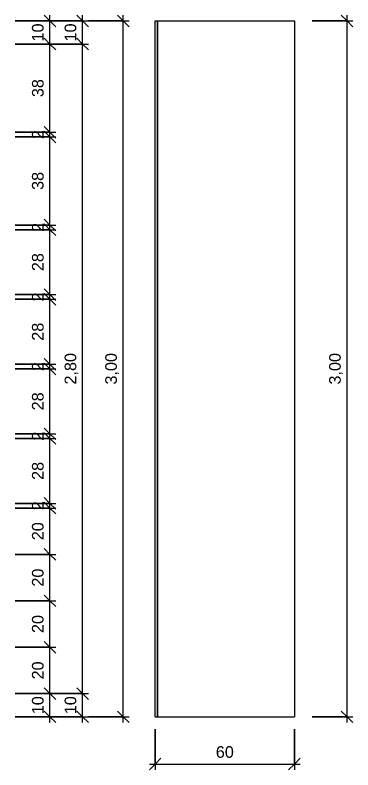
# Model space of a CAD drawing. Header units: millimetres. Extents: x -11148 to 343, y -11995 to 6766.
# Drawn here: x -3703 to -2248, y -29 to 3225 of the extents above; entities that cross this region are included whole.
import ezdxf

# ---------------------------------------------------------------- set-up
doc = ezdxf.new("R2010")
doc.units = ezdxf.units.MM
for name, color, linetype, lineweight in [('A-ANNO-DIMS', 211, 'Continuous', 9), ('A-ANNO-DIMS-25', 211, 'Continuous', 9), ('I-FURN', 30, 'Continuous', 9)]:
    doc.layers.add(name, color=color, linetype=linetype, lineweight=lineweight)
doc.styles.add('@Arial Unicode MS', font='ARIALUNI.TTF', dxfattribs={"height": 50})
doc.dimstyles.new('CRT_-__Metros_-_Linha_de_chamada_3_5_mm', dxfattribs={"dimscale": 304.8, "dimtxt": 50.292243, "dimasz": 0.164042, "dimexe": 0.082021, "dimexo": 0.0625, "dimgap": 0.04101, "dimtad": 1, "dimdec": 0, "dimlfac": 0.1, "dimdsep": 46, "dimtxsty": '@Arial Unicode MS', "dimblk1": 'OBLIQUE', "dimblk2": 'OBLIQUE', "dimsah": 1, "dimcen": 0.09, "dimdle": 0.082021, "dimazin": 0, "dimtfac": 1, "dimtdec": 4, "dimtix": 1, "dimtmove": 0, "dimatfit": 3, "dimfxl": 0.492126, "dimfxlon": 1, "dimtvp": 1, "dimtolj": 1, "dimtzin": 0, "dimarcsym": 2})
doc.dimstyles.new('CRT_-__Metros_-_Linha_de_chamada_3_5_mm_1', dxfattribs={"dimscale": 304.8, "dimtxt": 50.292243, "dimasz": 0.164042, "dimexe": 0.082021, "dimexo": 0.0625, "dimgap": 0.04101, "dimtad": 1, "dimlfac": 0.001, "dimrnd": 0.01, "dimzin": 0, "dimdsep": 46, "dimtxsty": '@Arial Unicode MS', "dimblk1": 'OBLIQUE', "dimblk2": 'OBLIQUE', "dimsah": 1, "dimcen": 0.09, "dimdle": 0.082021, "dimazin": 0, "dimtfac": 1, "dimtdec": 4, "dimtix": 1, "dimtmove": 0, "dimatfit": 3, "dimfxl": 0.492126, "dimfxlon": 1, "dimtvp": 1, "dimtolj": 1, "dimtzin": 0, "dimarcsym": 2})

# ---------------------------------------------------------------- blocks, each defined once
blk = doc.blocks.new('GUARDA-ROUPA - GUARDA-ROUPA 2-4849854-VISTA LATERAL GUARDA-ROUPA')
at = {"layer": 'I-FURN'}
for p, q in [((-11969.650772, 200), (-11969.650772, 3200)), ((-11969.650772, 3200), (-11959.650772, 3200)), ((-11959.650772, 3200), (-11959.650772, 200)), ((-11959.650772, 200), (-11959.650772, 3200)), ((-11959.650772, 3200), (-11369.650772, 3200)), ((-11369.650772, 3200), (-11369.650772, 200)), ((-11969.650772, 200), (-11959.650772, 200)), ((-11959.650772, 200), (-11369.650772, 200))]:
    blk.add_line(p, q, dxfattribs=at)
blk = doc.blocks.new('DIMBLOCK12-VISTA INTERNA GUARDA-ROUPA')
at = {"layer": 'A-ANNO-DIMS-25'}
for p, q in [((-3702.9, 300), (-3527.9, 300)), ((-3552.9, 300), (-3702.9, 300)), ((-3552.9, 175), (-3552.9, 300)), ((-3702.9, 200), (-3527.9, 200)), ((-3552.9, 200), (-3702.9, 200))]:
    blk.add_line(p, q, dxfattribs=at)
at = {"layer": 'A-ANNO-DIMS-25', "lineweight": 18}
for p, q in [((-3552.9, 300), (-3577.9, 325)), ((-3552.9, 300), (-3527.9, 275)), ((-3552.9, 200), (-3577.9, 225)), ((-3552.9, 200), (-3527.9, 175))]:
    blk.add_line(p, q, dxfattribs=at)
at = {"layer": 'A-ANNO-DIMS-25', "color": 0, "insert": (-3630.4, 211.3), "char_height": 50, "width": 92.937, "attachment_point": 1, "rotation": 90, "line_spacing_factor": 1.117605, "style": '@Arial Unicode MS'}
blk.add_mtext('10', dxfattribs=at)
blk = doc.blocks.new('_Oblique')
at = {"color": 0, "linetype": 'ByBlock', "lineweight": -2}
blk.add_line((-0.5, -0.5), (0.5, 0.5), dxfattribs=at)
blk = doc.blocks.new('DIMBLOCK13-VISTA INTERNA GUARDA-ROUPA')
at = {"layer": 'A-ANNO-DIMS-25', "lineweight": 18}
for p, q in [((-3552.9, 500), (-3577.9, 525)), ((-3552.9, 500), (-3527.9, 475)), ((-3552.9, 300), (-3577.9, 325)), ((-3552.9, 300), (-3527.9, 275))]:
    blk.add_line(p, q, dxfattribs=at)
at = {"layer": 'A-ANNO-DIMS-25'}
for p, q in [((-3702.9, 500), (-3527.9, 500)), ((-3552.9, 500), (-3702.9, 500)), ((-3552.9, 300), (-3552.9, 500)), ((-3702.9, 300), (-3527.9, 300)), ((-3552.9, 300), (-3702.9, 300))]:
    blk.add_line(p, q, dxfattribs=at)
at = {"layer": 'A-ANNO-DIMS-25', "color": 0, "insert": (-3630.4, 361.3), "char_height": 50, "width": 92.937, "attachment_point": 1, "rotation": 90, "line_spacing_factor": 1.117605, "style": '@Arial Unicode MS'}
blk.add_mtext('20', dxfattribs=at)
blk = doc.blocks.new('DIMBLOCK14-VISTA INTERNA GUARDA-ROUPA')
at = {"layer": 'A-ANNO-DIMS-25', "lineweight": 18}
for p, q in [((-3552.9, 700), (-3577.9, 725)), ((-3552.9, 700), (-3527.9, 675)), ((-3552.9, 500), (-3577.9, 525)), ((-3552.9, 500), (-3527.9, 475))]:
    blk.add_line(p, q, dxfattribs=at)
at = {"layer": 'A-ANNO-DIMS-25'}
for p, q in [((-3702.9, 700), (-3527.9, 700)), ((-3552.9, 700), (-3702.9, 700)), ((-3552.9, 500), (-3552.9, 700)), ((-3702.9, 500), (-3527.9, 500)), ((-3552.9, 500), (-3702.9, 500))]:
    blk.add_line(p, q, dxfattribs=at)
at = {"layer": 'A-ANNO-DIMS-25', "color": 0, "insert": (-3630.4, 561.3), "char_height": 50, "width": 92.937, "attachment_point": 1, "rotation": 90, "line_spacing_factor": 1.117605, "style": '@Arial Unicode MS'}
blk.add_mtext('20', dxfattribs=at)
blk = doc.blocks.new('DIMBLOCK15-VISTA INTERNA GUARDA-ROUPA')
at = {"layer": 'A-ANNO-DIMS-25', "lineweight": 18}
for p, q in [((-3552.9, 900), (-3577.9, 925)), ((-3552.9, 900), (-3527.9, 875)), ((-3552.9, 700), (-3577.9, 725)), ((-3552.9, 700), (-3527.9, 675))]:
    blk.add_line(p, q, dxfattribs=at)
at = {"layer": 'A-ANNO-DIMS-25'}
for p, q in [((-3702.9, 900), (-3527.9, 900)), ((-3552.9, 900), (-3702.9, 900)), ((-3552.9, 700), (-3552.9, 900)), ((-3702.9, 700), (-3527.9, 700)), ((-3552.9, 700), (-3702.9, 700))]:
    blk.add_line(p, q, dxfattribs=at)
at = {"layer": 'A-ANNO-DIMS-25', "color": 0, "insert": (-3630.4, 761.3), "char_height": 50, "width": 92.937, "attachment_point": 1, "rotation": 90, "line_spacing_factor": 1.117605, "style": '@Arial Unicode MS'}
blk.add_mtext('20', dxfattribs=at)
blk = doc.blocks.new('DIMBLOCK16-VISTA INTERNA GUARDA-ROUPA')
at = {"layer": 'A-ANNO-DIMS-25', "lineweight": 18}
for p, q in [((-3552.9, 1100), (-3577.9, 1125)), ((-3552.9, 1100), (-3527.9, 1075)), ((-3552.9, 900), (-3577.9, 925)), ((-3552.9, 900), (-3527.9, 875))]:
    blk.add_line(p, q, dxfattribs=at)
at = {"layer": 'A-ANNO-DIMS-25'}
for p, q in [((-3702.9, 1100), (-3527.9, 1100)), ((-3552.9, 1100), (-3702.9, 1100)), ((-3552.9, 900), (-3552.9, 1100)), ((-3702.9, 900), (-3527.9, 900)), ((-3552.9, 900), (-3702.9, 900))]:
    blk.add_line(p, q, dxfattribs=at)
at = {"layer": 'A-ANNO-DIMS-25', "color": 0, "insert": (-3630.4, 961.3), "char_height": 50, "width": 92.937, "attachment_point": 1, "rotation": 90, "line_spacing_factor": 1.117605, "style": '@Arial Unicode MS'}
blk.add_mtext('20', dxfattribs=at)
blk = doc.blocks.new('DIMBLOCK17-VISTA INTERNA GUARDA-ROUPA')
at = {"layer": 'A-ANNO-DIMS-25', "lineweight": 18}
for p, q in [((-3552.9, 1120), (-3577.9, 1145)), ((-3552.9, 1100), (-3577.9, 1125)), ((-3552.9, 1120), (-3527.9, 1095)), ((-3552.9, 1100), (-3527.9, 1075))]:
    blk.add_line(p, q, dxfattribs=at)
at = {"layer": 'A-ANNO-DIMS-25'}
for p, q in [((-3702.9, 1120), (-3527.9, 1120)), ((-3552.9, 1120), (-3702.9, 1120)), ((-3552.9, 1100), (-3552.9, 1120)), ((-3702.9, 1100), (-3527.9, 1100)), ((-3552.9, 1100), (-3702.9, 1100))]:
    blk.add_line(p, q, dxfattribs=at)
at = {"layer": 'A-ANNO-DIMS-25', "color": 0, "insert": (-3630.4, 1090.6), "char_height": 50, "width": 46.468, "attachment_point": 1, "rotation": 90, "line_spacing_factor": 1.117605, "style": '@Arial Unicode MS'}
blk.add_mtext('2', dxfattribs=at)
blk = doc.blocks.new('DIMBLOCK18-VISTA INTERNA GUARDA-ROUPA')
at = {"layer": 'A-ANNO-DIMS-25'}
for p, q in [((-3702.9, 1400), (-3527.9, 1400)), ((-3552.9, 1400), (-3702.9, 1400)), ((-3552.9, 1120), (-3552.9, 1400)), ((-3702.9, 1120), (-3527.9, 1120)), ((-3552.9, 1120), (-3702.9, 1120))]:
    blk.add_line(p, q, dxfattribs=at)
at = {"layer": 'A-ANNO-DIMS-25', "lineweight": 18}
for p, q in [((-3552.9, 1400), (-3577.9, 1425)), ((-3552.9, 1400), (-3527.9, 1375)), ((-3552.9, 1120), (-3577.9, 1145)), ((-3552.9, 1120), (-3527.9, 1095))]:
    blk.add_line(p, q, dxfattribs=at)
at = {"layer": 'A-ANNO-DIMS-25', "color": 0, "insert": (-3630.4, 1221.3), "char_height": 50, "width": 92.937, "attachment_point": 1, "rotation": 90, "line_spacing_factor": 1.117605, "style": '@Arial Unicode MS'}
blk.add_mtext('28', dxfattribs=at)
blk = doc.blocks.new('DIMBLOCK19-VISTA INTERNA GUARDA-ROUPA')
at = {"layer": 'A-ANNO-DIMS-25', "lineweight": 18}
for p, q in [((-3552.9, 1420), (-3577.9, 1445)), ((-3552.9, 1400), (-3577.9, 1425)), ((-3552.9, 1420), (-3527.9, 1395)), ((-3552.9, 1400), (-3527.9, 1375))]:
    blk.add_line(p, q, dxfattribs=at)
at = {"layer": 'A-ANNO-DIMS-25'}
for p, q in [((-3702.9, 1420), (-3527.9, 1420)), ((-3552.9, 1420), (-3702.9, 1420)), ((-3702.9, 1400), (-3527.9, 1400)), ((-3552.9, 1400), (-3702.9, 1400)), ((-3552.9, 1400), (-3552.9, 1420))]:
    blk.add_line(p, q, dxfattribs=at)
at = {"layer": 'A-ANNO-DIMS-25', "color": 0, "insert": (-3630.4, 1390.6), "char_height": 50, "width": 46.468, "attachment_point": 1, "rotation": 90, "line_spacing_factor": 1.117605, "style": '@Arial Unicode MS'}
blk.add_mtext('2', dxfattribs=at)
blk = doc.blocks.new('DIMBLOCK20-VISTA INTERNA GUARDA-ROUPA')
at = {"layer": 'A-ANNO-DIMS-25', "lineweight": 18}
for p, q in [((-3552.9, 1700), (-3577.9, 1725)), ((-3552.9, 1700), (-3527.9, 1675)), ((-3552.9, 1420), (-3577.9, 1445)), ((-3552.9, 1420), (-3527.9, 1395))]:
    blk.add_line(p, q, dxfattribs=at)
at = {"layer": 'A-ANNO-DIMS-25'}
for p, q in [((-3702.9, 1700), (-3527.9, 1700)), ((-3552.9, 1700), (-3702.9, 1700)), ((-3552.9, 1420), (-3552.9, 1700)), ((-3702.9, 1420), (-3527.9, 1420)), ((-3552.9, 1420), (-3702.9, 1420))]:
    blk.add_line(p, q, dxfattribs=at)
at = {"layer": 'A-ANNO-DIMS-25', "color": 0, "insert": (-3630.4, 1521.3), "char_height": 50, "width": 92.937, "attachment_point": 1, "rotation": 90, "line_spacing_factor": 1.117605, "style": '@Arial Unicode MS'}
blk.add_mtext('28', dxfattribs=at)
blk = doc.blocks.new('DIMBLOCK21-VISTA INTERNA GUARDA-ROUPA')
at = {"layer": 'A-ANNO-DIMS-25', "lineweight": 18}
for p, q in [((-3552.9, 1720), (-3577.9, 1745)), ((-3552.9, 1700), (-3577.9, 1725)), ((-3552.9, 1720), (-3527.9, 1695)), ((-3552.9, 1700), (-3527.9, 1675))]:
    blk.add_line(p, q, dxfattribs=at)
at = {"layer": 'A-ANNO-DIMS-25'}
for p, q in [((-3702.9, 1720), (-3527.9, 1720)), ((-3552.9, 1720), (-3702.9, 1720)), ((-3702.9, 1700), (-3527.9, 1700)), ((-3552.9, 1700), (-3702.9, 1700)), ((-3552.9, 1700), (-3552.9, 1720))]:
    blk.add_line(p, q, dxfattribs=at)
at = {"layer": 'A-ANNO-DIMS-25', "color": 0, "insert": (-3630.4, 1690.6), "char_height": 50, "width": 46.468, "attachment_point": 1, "rotation": 90, "line_spacing_factor": 1.117605, "style": '@Arial Unicode MS'}
blk.add_mtext('2', dxfattribs=at)
blk = doc.blocks.new('DIMBLOCK22-VISTA INTERNA GUARDA-ROUPA')
at = {"layer": 'A-ANNO-DIMS-25', "lineweight": 18}
for p, q in [((-3552.9, 2000), (-3577.9, 2025)), ((-3552.9, 2000), (-3527.9, 1975)), ((-3552.9, 1720), (-3577.9, 1745)), ((-3552.9, 1720), (-3527.9, 1695))]:
    blk.add_line(p, q, dxfattribs=at)
at = {"layer": 'A-ANNO-DIMS-25'}
for p, q in [((-3702.9, 2000), (-3527.9, 2000)), ((-3552.9, 2000), (-3702.9, 2000)), ((-3552.9, 1720), (-3552.9, 2000)), ((-3702.9, 1720), (-3527.9, 1720)), ((-3552.9, 1720), (-3702.9, 1720))]:
    blk.add_line(p, q, dxfattribs=at)
at = {"layer": 'A-ANNO-DIMS-25', "color": 0, "insert": (-3630.4, 1821.3), "char_height": 50, "width": 92.937, "attachment_point": 1, "rotation": 90, "line_spacing_factor": 1.117605, "style": '@Arial Unicode MS'}
blk.add_mtext('28', dxfattribs=at)
blk = doc.blocks.new('DIMBLOCK23-VISTA INTERNA GUARDA-ROUPA')
at = {"layer": 'A-ANNO-DIMS-25'}
for p, q in [((-3702.9, 2020), (-3527.9, 2020)), ((-3552.9, 2020), (-3702.9, 2020)), ((-3552.9, 2000), (-3552.9, 2020)), ((-3702.9, 2000), (-3527.9, 2000)), ((-3552.9, 2000), (-3702.9, 2000))]:
    blk.add_line(p, q, dxfattribs=at)
at = {"layer": 'A-ANNO-DIMS-25', "lineweight": 18}
for p, q in [((-3552.9, 2020), (-3577.9, 2045)), ((-3552.9, 2000), (-3577.9, 2025)), ((-3552.9, 2020), (-3527.9, 1995)), ((-3552.9, 2000), (-3527.9, 1975))]:
    blk.add_line(p, q, dxfattribs=at)
at = {"layer": 'A-ANNO-DIMS-25', "color": 0, "insert": (-3630.4, 1990.6), "char_height": 50, "width": 46.468, "attachment_point": 1, "rotation": 90, "line_spacing_factor": 1.117605, "style": '@Arial Unicode MS'}
blk.add_mtext('2', dxfattribs=at)
blk = doc.blocks.new('DIMBLOCK24-VISTA INTERNA GUARDA-ROUPA')
at = {"layer": 'A-ANNO-DIMS-25', "lineweight": 18}
for p, q in [((-3552.9, 2300), (-3577.9, 2325)), ((-3552.9, 2300), (-3527.9, 2275)), ((-3552.9, 2020), (-3577.9, 2045)), ((-3552.9, 2020), (-3527.9, 1995))]:
    blk.add_line(p, q, dxfattribs=at)
at = {"layer": 'A-ANNO-DIMS-25'}
for p, q in [((-3702.9, 2300), (-3527.9, 2300)), ((-3552.9, 2300), (-3702.9, 2300)), ((-3552.9, 2020), (-3552.9, 2300)), ((-3702.9, 2020), (-3527.9, 2020)), ((-3552.9, 2020), (-3702.9, 2020))]:
    blk.add_line(p, q, dxfattribs=at)
at = {"layer": 'A-ANNO-DIMS-25', "color": 0, "insert": (-3630.4, 2121.3), "char_height": 50, "width": 92.937, "attachment_point": 1, "rotation": 90, "line_spacing_factor": 1.117605, "style": '@Arial Unicode MS'}
blk.add_mtext('28', dxfattribs=at)
blk = doc.blocks.new('DIMBLOCK25-VISTA INTERNA GUARDA-ROUPA')
at = {"layer": 'A-ANNO-DIMS-25', "lineweight": 18}
for p, q in [((-3552.9, 2320), (-3577.9, 2345)), ((-3552.9, 2300), (-3577.9, 2325)), ((-3552.9, 2320), (-3527.9, 2295)), ((-3552.9, 2300), (-3527.9, 2275))]:
    blk.add_line(p, q, dxfattribs=at)
at = {"layer": 'A-ANNO-DIMS-25'}
for p, q in [((-3702.9, 2320), (-3527.9, 2320)), ((-3552.9, 2320), (-3702.9, 2320)), ((-3552.9, 2300), (-3552.9, 2320)), ((-3702.9, 2300), (-3527.9, 2300)), ((-3552.9, 2300), (-3702.9, 2300))]:
    blk.add_line(p, q, dxfattribs=at)
at = {"layer": 'A-ANNO-DIMS-25', "color": 0, "insert": (-3630.4, 2290.6), "char_height": 50, "width": 46.468, "attachment_point": 1, "rotation": 90, "line_spacing_factor": 1.117605, "style": '@Arial Unicode MS'}
blk.add_mtext('2', dxfattribs=at)
blk = doc.blocks.new('DIMBLOCK26-VISTA INTERNA GUARDA-ROUPA')
at = {"layer": 'A-ANNO-DIMS-25', "lineweight": 18}
for p, q in [((-3552.9, 2700), (-3577.9, 2725)), ((-3552.9, 2700), (-3527.9, 2675)), ((-3552.9, 2320), (-3577.9, 2345)), ((-3552.9, 2320), (-3527.9, 2295))]:
    blk.add_line(p, q, dxfattribs=at)
at = {"layer": 'A-ANNO-DIMS-25'}
for p, q in [((-3702.9, 2700), (-3527.9, 2700)), ((-3552.9, 2700), (-3702.9, 2700)), ((-3552.9, 2320), (-3552.9, 2700)), ((-3702.9, 2320), (-3527.9, 2320)), ((-3552.9, 2320), (-3702.9, 2320))]:
    blk.add_line(p, q, dxfattribs=at)
at = {"layer": 'A-ANNO-DIMS-25', "color": 0, "insert": (-3630.4, 2471.3), "char_height": 50, "width": 92.937, "attachment_point": 1, "rotation": 90, "line_spacing_factor": 1.117605, "style": '@Arial Unicode MS'}
blk.add_mtext('38', dxfattribs=at)
blk = doc.blocks.new('DIMBLOCK27-VISTA INTERNA GUARDA-ROUPA')
at = {"layer": 'A-ANNO-DIMS-25', "lineweight": 18}
for p, q in [((-3552.9, 2720), (-3577.9, 2745)), ((-3552.9, 2700), (-3577.9, 2725)), ((-3552.9, 2720), (-3527.9, 2695)), ((-3552.9, 2700), (-3527.9, 2675))]:
    blk.add_line(p, q, dxfattribs=at)
at = {"layer": 'A-ANNO-DIMS-25'}
for p, q in [((-3702.9, 2720), (-3527.9, 2720)), ((-3552.9, 2720), (-3702.9, 2720)), ((-3552.9, 2700), (-3552.9, 2720)), ((-3702.9, 2700), (-3527.9, 2700)), ((-3552.9, 2700), (-3702.9, 2700))]:
    blk.add_line(p, q, dxfattribs=at)
at = {"layer": 'A-ANNO-DIMS-25', "color": 0, "insert": (-3630.4, 2690.6), "char_height": 50, "width": 46.468, "attachment_point": 1, "rotation": 90, "line_spacing_factor": 1.117605, "style": '@Arial Unicode MS'}
blk.add_mtext('2', dxfattribs=at)
blk = doc.blocks.new('DIMBLOCK28-VISTA INTERNA GUARDA-ROUPA')
at = {"layer": 'A-ANNO-DIMS-25', "lineweight": 18}
for p, q in [((-3552.9, 3100), (-3577.9, 3125)), ((-3552.9, 3100), (-3527.9, 3075)), ((-3552.9, 2720), (-3577.9, 2745)), ((-3552.9, 2720), (-3527.9, 2695))]:
    blk.add_line(p, q, dxfattribs=at)
at = {"layer": 'A-ANNO-DIMS-25'}
for p, q in [((-3702.9, 3100), (-3527.9, 3100)), ((-3552.9, 3100), (-3702.9, 3100)), ((-3552.9, 2720), (-3552.9, 3100)), ((-3702.9, 2720), (-3527.9, 2720)), ((-3552.9, 2720), (-3702.9, 2720))]:
    blk.add_line(p, q, dxfattribs=at)
at = {"layer": 'A-ANNO-DIMS-25', "color": 0, "insert": (-3630.4, 2871.3), "char_height": 50, "width": 92.937, "attachment_point": 1, "rotation": 90, "line_spacing_factor": 1.117605, "style": '@Arial Unicode MS'}
blk.add_mtext('38', dxfattribs=at)
blk = doc.blocks.new('DIMBLOCK29-VISTA INTERNA GUARDA-ROUPA')
at = {"layer": 'A-ANNO-DIMS-25', "lineweight": 18}
for p, q in [((-3552.9, 3200), (-3577.9, 3225)), ((-3552.9, 3200), (-3527.9, 3175)), ((-3552.9, 3100), (-3577.9, 3125)), ((-3552.9, 3100), (-3527.9, 3075))]:
    blk.add_line(p, q, dxfattribs=at)
at = {"layer": 'A-ANNO-DIMS-25'}
for p, q in [((-3552.9, 3100), (-3552.9, 3225)), ((-3702.9, 3200), (-3527.9, 3200)), ((-3552.9, 3200), (-3702.9, 3200)), ((-3702.9, 3100), (-3527.9, 3100)), ((-3552.9, 3100), (-3702.9, 3100))]:
    blk.add_line(p, q, dxfattribs=at)
at = {"layer": 'A-ANNO-DIMS-25', "color": 0, "insert": (-3630.4, 3111.3), "char_height": 50, "width": 92.937, "attachment_point": 1, "rotation": 90, "line_spacing_factor": 1.117605, "style": '@Arial Unicode MS'}
blk.add_mtext('10', dxfattribs=at)
blk = doc.blocks.new('DIMBLOCK30-VISTA INTERNA GUARDA-ROUPA')
at = {"layer": 'A-ANNO-DIMS-25'}
for p, q in [((-3562.3, 300), (-3387.3, 300)), ((-3412.3, 300), (-3562.3, 300)), ((-3412.3, 175), (-3412.3, 300)), ((-3562.3, 200), (-3387.3, 200)), ((-3412.3, 200), (-3562.3, 200))]:
    blk.add_line(p, q, dxfattribs=at)
at = {"layer": 'A-ANNO-DIMS-25', "lineweight": 18}
for p, q in [((-3412.3, 300), (-3437.3, 325)), ((-3412.3, 300), (-3387.3, 275)), ((-3412.3, 200), (-3437.3, 225)), ((-3412.3, 200), (-3387.3, 175))]:
    blk.add_line(p, q, dxfattribs=at)
at = {"layer": 'A-ANNO-DIMS-25', "color": 0, "insert": (-3489.7, 211.3), "char_height": 50, "width": 92.937, "attachment_point": 1, "rotation": 90, "line_spacing_factor": 1.117605, "style": '@Arial Unicode MS'}
blk.add_mtext('10', dxfattribs=at)
blk = doc.blocks.new('DIMBLOCK31-VISTA INTERNA GUARDA-ROUPA')
at = {"layer": 'A-ANNO-DIMS-25', "lineweight": 18}
for p, q in [((-3412.3, 3100), (-3437.3, 3125)), ((-3412.3, 3100), (-3387.3, 3075)), ((-3412.3, 300), (-3437.3, 325)), ((-3412.3, 300), (-3387.3, 275))]:
    blk.add_line(p, q, dxfattribs=at)
at = {"layer": 'A-ANNO-DIMS-25'}
for p, q in [((-3562.3, 3100), (-3387.3, 3100)), ((-3412.3, 3100), (-3562.3, 3100)), ((-3412.3, 300), (-3412.3, 3100)), ((-3562.3, 300), (-3387.3, 300)), ((-3412.3, 300), (-3562.3, 300))]:
    blk.add_line(p, q, dxfattribs=at)
at = {"layer": 'A-ANNO-DIMS-25', "color": 0, "insert": (-3489.7, 1632.4), "char_height": 50, "width": 162.337, "attachment_point": 1, "rotation": 90, "line_spacing_factor": 1.117605, "style": '@Arial Unicode MS'}
blk.add_mtext('2,80', dxfattribs=at)
blk = doc.blocks.new('DIMBLOCK32-VISTA INTERNA GUARDA-ROUPA')
at = {"layer": 'A-ANNO-DIMS-25', "lineweight": 18}
for p, q in [((-3412.3, 3200), (-3437.3, 3225)), ((-3412.3, 3200), (-3387.3, 3175)), ((-3412.3, 3100), (-3437.3, 3125)), ((-3412.3, 3100), (-3387.3, 3075))]:
    blk.add_line(p, q, dxfattribs=at)
at = {"layer": 'A-ANNO-DIMS-25'}
for p, q in [((-3412.3, 3100), (-3412.3, 3225)), ((-3562.3, 3200), (-3387.3, 3200)), ((-3412.3, 3200), (-3562.3, 3200)), ((-3562.3, 3100), (-3387.3, 3100)), ((-3412.3, 3100), (-3562.3, 3100))]:
    blk.add_line(p, q, dxfattribs=at)
at = {"layer": 'A-ANNO-DIMS-25', "color": 0, "insert": (-3489.7, 3111.3), "char_height": 50, "width": 92.937, "attachment_point": 1, "rotation": 90, "line_spacing_factor": 1.117605, "style": '@Arial Unicode MS'}
blk.add_mtext('10', dxfattribs=at)
blk = doc.blocks.new('DIMBLOCK33-VISTA INTERNA GUARDA-ROUPA')
at = {"layer": 'A-ANNO-DIMS-25', "lineweight": 18}
for p, q in [((-3237.3, 3200), (-3262.3, 3225)), ((-3237.3, 3200), (-3212.3, 3175)), ((-3237.3, 200), (-3262.3, 225)), ((-3237.3, 200), (-3212.3, 175))]:
    blk.add_line(p, q, dxfattribs=at)
at = {"layer": 'A-ANNO-DIMS-25'}
for p, q in [((-3237.3, 175), (-3237.3, 3225)), ((-3387.3, 3200), (-3212.3, 3200)), ((-3237.3, 3200), (-3387.3, 3200)), ((-3387.3, 200), (-3212.3, 200)), ((-3237.3, 200), (-3387.3, 200))]:
    blk.add_line(p, q, dxfattribs=at)
at = {"layer": 'A-ANNO-DIMS-25', "color": 0, "insert": (-3314.7, 1632.4), "char_height": 50, "width": 162.337, "attachment_point": 1, "rotation": 90, "line_spacing_factor": 1.117605, "style": '@Arial Unicode MS'}
blk.add_mtext('3,00', dxfattribs=at)
blk = doc.blocks.new('DIMBLOCK64-VISTA LATERAL GUARDA-ROUPA')
at = {"layer": 'A-ANNO-DIMS-25', "lineweight": 18}
for p, q in [((-2272.9, 3200), (-2297.9, 3225)), ((-2272.9, 3200), (-2247.9, 3175)), ((-2272.9, 200), (-2297.9, 225)), ((-2272.9, 200), (-2247.9, 175))]:
    blk.add_line(p, q, dxfattribs=at)
at = {"layer": 'A-ANNO-DIMS-25'}
for p, q in [((-2272.9, 175), (-2272.9, 3225)), ((-2422.9, 3200), (-2247.9, 3200)), ((-2272.9, 3200), (-2422.9, 3200)), ((-2422.9, 200), (-2247.9, 200)), ((-2272.9, 200), (-2422.9, 200))]:
    blk.add_line(p, q, dxfattribs=at)
at = {"layer": 'A-ANNO-DIMS-25', "color": 0, "insert": (-2350.3, 1632.4), "char_height": 50, "width": 162.337, "attachment_point": 1, "rotation": 90, "line_spacing_factor": 1.117605, "style": '@Arial Unicode MS'}
blk.add_mtext('3,00', dxfattribs=at)
blk = doc.blocks.new('DIMBLOCK65-VISTA LATERAL GUARDA-ROUPA')
at = {"layer": 'A-ANNO-DIMS-25'}
for p, q in [((-3099.6, 146.3), (-3099.6, -28.7)), ((-3099.6, -3.7), (-3099.6, 146.3)), ((-2499.6, 146.3), (-2499.6, -28.7)), ((-2499.6, -3.7), (-2499.6, 146.3)), ((-3124.6, -3.7), (-2474.6, -3.7))]:
    blk.add_line(p, q, dxfattribs=at)
at = {"layer": 'A-ANNO-DIMS-25', "lineweight": 18}
for p, q in [((-3099.6, -3.7), (-3074.6, 21.3)), ((-2499.6, -3.7), (-2474.6, 21.3)), ((-3099.6, -3.7), (-3124.6, -28.7)), ((-2499.6, -3.7), (-2524.6, -28.7))]:
    blk.add_line(p, q, dxfattribs=at)
at = {"layer": 'A-ANNO-DIMS-25', "color": 0, "insert": (-2838.4, 73.7), "char_height": 50, "width": 92.937, "attachment_point": 1, "line_spacing_factor": 1.117605, "style": '@Arial Unicode MS'}
blk.add_mtext('60', dxfattribs=at)

msp = doc.modelspace()

# ---------------------------------------------------------------- block references
at = {"layer": 'I-FURN'}
msp.add_blockref('GUARDA-ROUPA - GUARDA-ROUPA 2-4849854-VISTA LATERAL GUARDA-ROUPA', (8870.013, 0), dxfattribs=at)

# ---------------------------------------------------------------- dimensions: what is measured, and where the dimension line sits
at = {"layer": 'A-ANNO-DIMS'}
for base, p1, p2, dimstyle, override, picture, middle in [((-3552.949, 3200), (-3702.949, 3100), (-3702.949, 3200), 'CRT_-__Metros_-_Linha_de_chamada_3_5_mm', {"dimpost": '<>', "dimfxl": 100}, 'DIMBLOCK29-VISTA INTERNA GUARDA-ROUPA', (-3590.994, 3150)), ((-3412.315, 3200), (-3562.315, 3100), (-3562.315, 3200), 'CRT_-__Metros_-_Linha_de_chamada_3_5_mm', {"dimpost": '<>', "dimfxl": 100}, 'DIMBLOCK32-VISTA INTERNA GUARDA-ROUPA', (-3450.361, 3150)), ((-3237.315, 3200), (-3387.315, 200), (-3387.315, 3200), 'CRT_-__Metros_-_Linha_de_chamada_3_5_mm_1', {"dimpost": '<>', "dimfxl": 3000}, 'DIMBLOCK33-VISTA INTERNA GUARDA-ROUPA', (-3275.361, 1700)), ((-2272.868, 3200), (-2422.868, 200), (-2422.868, 3200), 'CRT_-__Metros_-_Linha_de_chamada_3_5_mm_1', {"dimpost": '<>', "dimfxl": 3000}, 'DIMBLOCK64-VISTA LATERAL GUARDA-ROUPA', (-2310.914, 1700)), ((-3552.949, 3100), (-3702.949, 2720), (-3702.949, 3100), 'CRT_-__Metros_-_Linha_de_chamada_3_5_mm', {"dimpost": '<>', "dimfxl": 380}, 'DIMBLOCK28-VISTA INTERNA GUARDA-ROUPA', (-3590.994, 2910)), ((-3412.315, 3100), (-3562.315, 300), (-3562.315, 3100), 'CRT_-__Metros_-_Linha_de_chamada_3_5_mm_1', {"dimpost": '<>', "dimfxl": 2800}, 'DIMBLOCK31-VISTA INTERNA GUARDA-ROUPA', (-3450.361, 1700)), ((-3552.949, 2720), (-3702.949, 2700), (-3702.949, 2720), 'CRT_-__Metros_-_Linha_de_chamada_3_5_mm', {"dimpost": '<>', "dimfxl": 20}, 'DIMBLOCK27-VISTA INTERNA GUARDA-ROUPA', (-3590.568, 2710)), ((-3552.949, 2700), (-3702.949, 2320), (-3702.949, 2700), 'CRT_-__Metros_-_Linha_de_chamada_3_5_mm', {"dimpost": '<>', "dimfxl": 380}, 'DIMBLOCK26-VISTA INTERNA GUARDA-ROUPA', (-3590.994, 2510)), ((-3552.949, 2320), (-3702.949, 2300), (-3702.949, 2320), 'CRT_-__Metros_-_Linha_de_chamada_3_5_mm', {"dimpost": '<>', "dimfxl": 20}, 'DIMBLOCK25-VISTA INTERNA GUARDA-ROUPA', (-3590.568, 2310)), ((-3552.949, 2300), (-3702.949, 2020), (-3702.949, 2300), 'CRT_-__Metros_-_Linha_de_chamada_3_5_mm', {"dimpost": '<>', "dimfxl": 280}, 'DIMBLOCK24-VISTA INTERNA GUARDA-ROUPA', (-3590.994, 2160)), ((-3552.949, 2020), (-3702.949, 2000), (-3702.949, 2020), 'CRT_-__Metros_-_Linha_de_chamada_3_5_mm', {"dimpost": '<>', "dimfxl": 20}, 'DIMBLOCK23-VISTA INTERNA GUARDA-ROUPA', (-3590.568, 2010)), ((-3552.949, 2000), (-3702.949, 1720), (-3702.949, 2000), 'CRT_-__Metros_-_Linha_de_chamada_3_5_mm', {"dimpost": '<>', "dimfxl": 280}, 'DIMBLOCK22-VISTA INTERNA GUARDA-ROUPA', (-3590.994, 1860)), ((-3552.949, 1720), (-3702.949, 1700), (-3702.949, 1720), 'CRT_-__Metros_-_Linha_de_chamada_3_5_mm', {"dimpost": '<>', "dimfxl": 20}, 'DIMBLOCK21-VISTA INTERNA GUARDA-ROUPA', (-3590.568, 1710)), ((-3552.949, 1700), (-3702.949, 1420), (-3702.949, 1700), 'CRT_-__Metros_-_Linha_de_chamada_3_5_mm', {"dimpost": '<>', "dimfxl": 280}, 'DIMBLOCK20-VISTA INTERNA GUARDA-ROUPA', (-3590.994, 1560)), ((-3552.949, 1420), (-3702.949, 1400), (-3702.949, 1420), 'CRT_-__Metros_-_Linha_de_chamada_3_5_mm', {"dimpost": '<>', "dimfxl": 20}, 'DIMBLOCK19-VISTA INTERNA GUARDA-ROUPA', (-3590.568, 1410)), ((-3552.949, 1400), (-3702.949, 1120), (-3702.949, 1400), 'CRT_-__Metros_-_Linha_de_chamada_3_5_mm', {"dimpost": '<>', "dimfxl": 280}, 'DIMBLOCK18-VISTA INTERNA GUARDA-ROUPA', (-3590.994, 1260)), ((-3552.949, 1120), (-3702.949, 1100), (-3702.949, 1120), 'CRT_-__Metros_-_Linha_de_chamada_3_5_mm', {"dimpost": '<>', "dimfxl": 20}, 'DIMBLOCK17-VISTA INTERNA GUARDA-ROUPA', (-3590.568, 1110)), ((-3552.949, 1100), (-3702.949, 900), (-3702.949, 1100), 'CRT_-__Metros_-_Linha_de_chamada_3_5_mm', {"dimpost": '<>', "dimfxl": 200}, 'DIMBLOCK16-VISTA INTERNA GUARDA-ROUPA', (-3590.994, 1000)), ((-3552.949, 900), (-3702.949, 700), (-3702.949, 900), 'CRT_-__Metros_-_Linha_de_chamada_3_5_mm', {"dimpost": '<>', "dimfxl": 200}, 'DIMBLOCK15-VISTA INTERNA GUARDA-ROUPA', (-3590.994, 800)), ((-3552.949, 700), (-3702.949, 500), (-3702.949, 700), 'CRT_-__Metros_-_Linha_de_chamada_3_5_mm', {"dimpost": '<>', "dimfxl": 200}, 'DIMBLOCK14-VISTA INTERNA GUARDA-ROUPA', (-3590.994, 600)), ((-3552.949, 500), (-3702.949, 300), (-3702.949, 500), 'CRT_-__Metros_-_Linha_de_chamada_3_5_mm', {"dimpost": '<>', "dimfxl": 200}, 'DIMBLOCK13-VISTA INTERNA GUARDA-ROUPA', (-3590.994, 400)), ((-3552.949, 300), (-3702.949, 200), (-3702.949, 300), 'CRT_-__Metros_-_Linha_de_chamada_3_5_mm', {"dimpost": '<>', "dimfxl": 100}, 'DIMBLOCK12-VISTA INTERNA GUARDA-ROUPA', (-3590.994, 250)), ((-3412.315, 300), (-3562.315, 200), (-3562.315, 300), 'CRT_-__Metros_-_Linha_de_chamada_3_5_mm', {"dimpost": '<>', "dimfxl": 100}, 'DIMBLOCK30-VISTA INTERNA GUARDA-ROUPA', (-3450.361, 250))]:
    dim = msp.add_linear_dim(base=base, p1=p1, p2=p2, angle=90, dimstyle=dimstyle, override=override, dxfattribs=at)
    dim.commit()
    dim.dimension.update_dxf_attribs({"geometry": picture, "text_midpoint": middle})
dim = msp.add_linear_dim(base=(-2499.638, -3.665), p1=(-3099.638, 146.335), p2=(-2499.638, 146.335), dimstyle='CRT_-__Metros_-_Linha_de_chamada_3_5_mm', override={"dimpost": '<>', "dimfxl": 600}, dxfattribs=at)
dim.commit()
dim.dimension.update_dxf_attribs({"geometry": 'DIMBLOCK65-VISTA LATERAL GUARDA-ROUPA', "text_midpoint": (-2799.638, 34.381)})

doc.saveas('drawing.dxf')
